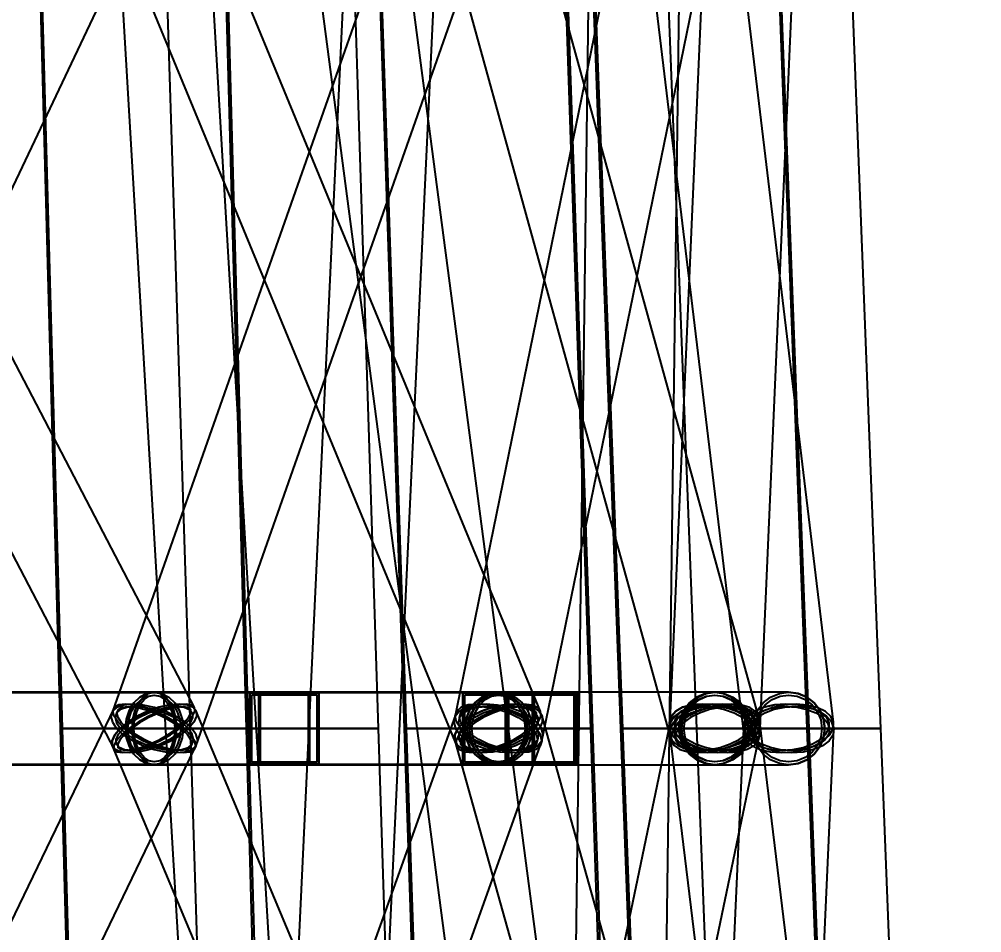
# Model space of a CAD drawing. Header units: millimetres. Extents: x -123812 to 252100, y -3000 to 639000.
# Drawn here: x 7809 to 13191, y 413857 to 418969 of the extents above; entities that cross this region are included whole.
import ezdxf

# ---------------------------------------------------------------- set-up
doc = ezdxf.new("R2010")
doc.units = ezdxf.units.MM
doc.layers.add('D-STR-DIM', color=7, linetype='Continuous', lineweight=13)
doc.layers.add('D-STR-STRC', color=7, linetype='Continuous', lineweight=25)
doc.styles.add('OpenSansCondensed-Light', font='OpenSansCondensed-Light.ttf')
doc.styles.add('TOWER_UNICODE', font='Arial Unicode.ttf')
doc.dimstyles.new('EZDXF', dxfattribs={"dimtxt": 0.25, "dimasz": 0.175, "dimexe": 0.375, "dimexo": 0.125, "dimgap": 0.1, "dimtad": 1, "dimlfac": 100, "dimzin": 12, "dimdsep": 46, "dimtxsty": 'OpenSansCondensed-Light', "dimblk": 'ARCHTICK', "dimcen": 2.5, "dimazin": 3, "dimtfac": 0.5, "dimtmove": 2, "dimatfit": 3})

# ---------------------------------------------------------------- blocks, each defined once
blk = doc.blocks.new('_ARCHTICK')
at = {"color": 0, "linetype": 'BYBLOCK', "const_width": 0.15}
blk.add_lwpolyline([(-0.5, -0.5), (0.5, 0.5)], dxfattribs=at)

msp = doc.modelspace()

# ---------------------------------------------------------------- linework, layer by layer
at = {"layer": 'D-STR-STRC'}
for points in [[(8035.3, 424985.2), (9513, 399985.2), (9521.6, 399978.8), (9547, 399973.8), (9587.3, 399970.6), (9639.8, 399969.4), (9700.9, 399970.3), (9766.6, 399973.2), (9832.2, 399978), (9893.3, 399984.2), (9945.8, 399991.5), (9986.1, 399999.4), (10011.5, 400007.4), (10020.1, 400014.8), (8542.4, 425014.8)], [(8721.2, 424967.1), (12010, 399967.1), (12018.6, 399963.2), (12043.8, 399961.9), (12083.8, 399963.1), (12136, 399966.9), (12196.7, 399972.9), (12261.9, 399980.8), (12327.1, 399990), (12387.8, 399999.8), (12440, 400009.7), (12480, 400018.9), (12505.2, 400026.9), (12513.7, 400032.9), (9224.9, 425032.9)], [(9898, 425011.7), (8722.6, 400011.7), (8731.2, 400003.2), (8756.6, 399994.5), (8796.9, 399986.1), (8849.5, 399978.7), (8910.7, 399972.7), (8976.3, 399968.6), (9042, 399966.6), (9103.2, 399966.9), (9155.7, 399969.5), (9196.1, 399974.1), (9221.4, 399980.5), (9230.1, 399988.3), (10405.5, 424988.3)], [(11068.8, 425003.3), (10739.7, 400003.3), (10748.4, 399994.5), (10773.8, 399986.2), (10814.1, 399978.7), (10866.7, 399972.7), (10928, 399968.6), (10993.7, 399966.6), (11059.4, 399966.9), (11120.7, 399969.5), (11173.3, 399974.1), (11213.7, 399980.5), (11239, 399988.2), (11247.7, 399996.7), (11576.8, 424996.7)], [(5732.9, 419883), (8338.4, 414883), (8354.9, 414869.5), (8385.5, 414864.8), (8428.3, 414869.5), (8480.4, 414883), (8538.1, 414904.4), (8597.6, 414932.4), (8654.8, 414965), (8705.8, 415000), (8747.1, 415035), (8776, 415067.6), (8790.3, 415095.6), (8789.3, 415117), (6183.8, 420117)], [(8202.5, 420117), (5831.7, 415117), (5822.9, 415095.6), (5830.1, 415067.6), (5852.5, 415035), (5888.9, 415000), (5936.5, 414965), (5992.3, 414932.4), (6052.4, 414904.4), (6112.7, 414883), (6169.1, 414869.5), (6217.8, 414864.8), (6255.4, 414869.5), (6279.4, 414883), (8650.2, 419883)], [(8191, 419904.4), (10253.2, 414904.4), (10270.5, 414883), (10302.6, 414869.5), (10347.4, 414864.8), (10401.8, 414869.5), (10462.1, 414883), (10524.2, 414904.4), (10583.9, 414932.4), (10637.1, 414965), (10680.2, 415000), (10710.2, 415035), (10725.1, 415067.6), (10723.8, 415095.6), (8661.7, 420095.6)], [(10086.2, 420095.6), (8329.9, 415095.6), (8321.3, 415067.6), (8329.3, 415035), (8353.2, 415000), (8391.5, 414965), (8441.6, 414932.4), (8499.9, 414904.4), (8562.6, 414883), (8625.4, 414869.5), (8684.1, 414864.8), (8734.5, 414869.5), (8773.3, 414883), (8797.8, 414904.4), (10554.1, 419904.4)], [(10075.3, 419932.4), (11453.6, 414932.4), (11470.3, 414904.4), (11502.6, 414883), (11548.2, 414869.5), (11604.1, 414864.8), (11666.4, 414869.5), (11730.9, 414883), (11793.1, 414904.4), (11848.9, 414932.4), (11894.5, 414965), (11926.7, 415000), (11943.3, 415035), (11943.3, 415067.6), (10565, 420067.6)], [(11260.5, 420035), (10238.4, 415035), (10248.3, 415000), (10274.6, 414965), (10315.5, 414932.4), (10368.2, 414904.4), (10429, 414883), (10493.9, 414869.5), (10558.5, 414864.8), (10618.3, 414869.5), (10669.2, 414883), (10707.8, 414904.4), (10731.5, 414932.4), (10738.6, 414965), (11760.7, 419965)], [(11259.2, 419965), (11859.7, 414965), (11874.6, 414932.4), (11905.8, 414904.4), (11950.9, 414883), (12006.9, 414869.5), (12070, 414864.8), (12135.9, 414869.5), (12200.2, 414883), (12258.3, 414904.4), (12306.5, 414932.4), (12341.3, 414965), (12360.4, 415000), (12362.6, 415035), (11762.1, 420035)], [(11663.3, 420000), (11445, 415000), (11457.5, 414965), (11486.5, 414932.4), (11529.8, 414904.4), (11584.7, 414883), (11647.3, 414869.5), (11713.4, 414864.8), (11778.4, 414869.5), (11838.1, 414883), (11888.2, 414904.4), (11925.3, 414932.4), (11947.1, 414965), (11951.8, 415000), (12170.1, 420000)], [(6055.6, 414796.8), (8563.8, 414796.8), (8595.9, 414803.7), (8625.7, 414824), (8651.3, 414856.3), (8671, 414898.4), (8683.3, 414947.4), (8687.5, 415000), (8683.3, 415052.6), (8671, 415101.6), (8651.3, 415143.7), (8625.7, 415176), (8595.9, 415196.3), (8563.8, 415203.2), (6055.6, 415203.2)], [(6055.6, 414796.8), (8563.8, 414796.8), (8595.9, 414803.7), (8625.7, 414824), (8651.3, 414856.3), (8671, 414898.4), (8683.3, 414947.4), (8687.5, 415000), (8683.3, 415052.6), (8671, 415101.6), (8651.3, 415143.7), (8625.7, 415176), (8595.9, 415196.3), (8563.8, 415203.2), (6055.6, 415203.2)], [(6376, 409881.6), (8787.1, 414881.6), (8795.9, 414903.3), (8788.9, 414931.6), (8766.5, 414964.6), (8730.4, 415000), (8682.8, 415035.4), (8627.2, 415068.4), (8567.3, 415096.7), (8507.1, 415118.4), (8450.8, 415132), (8402.2, 415136.7), (8364.6, 415132), (8340.6, 415118.4), (5929.5, 410118.4)], [(10891.8, 410096.7), (8798.7, 415096.7), (8781.3, 415118.4), (8749, 415132), (8704.2, 415136.7), (8649.8, 415132), (8589.5, 415118.4), (8527.5, 415096.7), (8467.9, 415068.4), (8414.9, 415035.4), (8372, 415000), (8342.3, 414964.6), (8327.6, 414931.6), (8329, 414903.3), (10422.1, 409903.3)], [(8934.9, 409903.3), (10722.1, 414903.3), (10730.7, 414931.6), (10722.9, 414964.6), (10699, 415000), (10660.8, 415035.4), (10610.9, 415068.4), (10552.6, 415096.7), (10490, 415118.4), (10427.3, 415132), (10368.7, 415136.7), (10318.3, 415132), (10279.5, 415118.4), (10255, 415096.7), (8467.8, 410096.7)], [(12130.9, 410068.4), (10733.2, 415068.4), (10716.3, 415096.7), (10683.9, 415118.4), (10638.2, 415132), (10582.2, 415136.7), (10519.9, 415132), (10455.5, 415118.4), (10393.3, 415096.7), (10337.6, 415068.4), (10292.2, 415035.4), (10260.2, 415000), (10243.7, 414964.6), (10243.9, 414931.6), (11641.6, 409931.6)], [(10906.9, 409964.6), (11948.4, 414964.6), (11938.5, 415000), (11912.3, 415035.4), (11871.5, 415068.4), (11818.8, 415096.7), (11758, 415118.4), (11693.1, 415132), (11628.6, 415136.7), (11568.8, 415132), (11517.9, 415118.4), (11479.3, 415096.7), (11455.6, 415068.4), (11448.4, 415035.4), (10406.9, 410035.4)], [(12557, 410035.4), (11949.8, 415035.4), (11934.7, 415068.4), (11903.5, 415096.7), (11858.4, 415118.4), (11802.3, 415132), (11739.1, 415136.7), (11673.2, 415132), (11609, 415118.4), (11550.9, 415096.7), (11502.8, 415068.4), (11468.1, 415035.4), (11449.1, 415000), (11447, 414964.6), (12054.2, 409964.6)], [(12139.6, 410000), (12364.5, 415000), (12351.9, 415035.4), (12323, 415068.4), (12279.6, 415096.7), (12224.7, 415118.4), (12162.1, 415132), (12096, 415136.7), (12031, 415132), (11971.4, 415118.4), (11921.3, 415096.7), (11884.1, 415068.4), (11862.5, 415035.4), (11857.7, 415000), (11632.9, 410000)]]:
    msp.add_lwpolyline(points, dxfattribs=at)
for points in [[(7900.6, 420000), (8036.9, 415000), (9090.8, 415000), (8952.1, 420000)], [(7911.1, 420000), (8048.1, 415000), (9079.6, 415000), (8941.6, 420000)], [(8606, 420000), (8763.5, 415000), (9817.4, 415000), (9657.5, 420000)], [(9794.4, 420000), (9961.6, 415000), (11015.5, 415000), (10845.9, 420000)], [(9804.9, 420000), (9972.8, 415000), (11004.2, 415000), (10835.4, 420000)], [(10984.8, 420000), (11171.5, 415000), (12225.4, 415000), (12036.4, 420000)], [(10995.4, 420000), (11182.7, 415000), (12214.1, 415000), (12025.9, 420000)], [(11401.4, 420000), (11595.4, 415000), (12626.8, 415000), (12431.9, 420000)], [(5222.4, 414800), (9431.9, 414800), (9431.9, 415200), (5222.4, 415200)], [(5222.4, 414800), (9431.9, 414800), (9431.9, 415200), (5222.4, 415200)], [(8402.6, 415000), (8408.1, 414947.4), (8424.2, 414898.4), (8449.9, 414856.3), (8483.2, 414824), (8522.1, 414803.7), (8563.8, 414796.8), (10488.5, 414796.8), (10530.3, 414803.7), (10569.1, 414824), (10602.5, 414856.3), (10628.1, 414898.4), (10644.2, 414947.4), (10649.7, 415000), (10644.2, 415052.6), (10628.1, 415101.6), (10602.5, 415143.7), (10569.1, 415176), (10530.3, 415196.3), (10488.5, 415203.2), (8563.8, 415203.2), (8522.1, 415196.3), (8483.2, 415176), (8449.9, 415143.7), (8424.2, 415101.6), (8408.1, 415052.6)], [(8725.1, 415000), (8719.6, 414947.4), (8703.5, 414898.4), (8677.8, 414856.3), (8644.5, 414824), (8605.6, 414803.7), (8563.8, 414796.8), (8522.1, 414803.7), (8483.2, 414824), (8449.9, 414856.3), (8424.2, 414898.4), (8408.1, 414947.4), (8402.6, 415000), (8408.1, 415052.6), (8424.2, 415101.6), (8449.9, 415143.7), (8483.2, 415176), (8522.1, 415196.3), (8563.8, 415203.2), (8605.6, 415196.3), (8644.5, 415176), (8677.8, 415143.7), (8703.5, 415101.6), (8719.6, 415052.6)], [(8402.6, 415000), (8408.1, 414947.4), (8424.2, 414898.4), (8449.9, 414856.3), (8483.2, 414824), (8522.1, 414803.7), (8563.8, 414796.8), (10488.5, 414796.8), (10530.3, 414803.7), (10569.1, 414824), (10602.5, 414856.3), (10628.1, 414898.4), (10644.2, 414947.4), (10649.7, 415000), (10644.2, 415052.6), (10628.1, 415101.6), (10602.5, 415143.7), (10569.1, 415176), (10530.3, 415196.3), (10488.5, 415203.2), (8563.8, 415203.2), (8522.1, 415196.3), (8483.2, 415176), (8449.9, 415143.7), (8424.2, 415101.6), (8408.1, 415052.6)], [(8725.1, 415000), (8719.6, 414947.4), (8703.5, 414898.4), (8677.8, 414856.3), (8644.5, 414824), (8605.6, 414803.7), (8563.8, 414796.8), (8522.1, 414803.7), (8483.2, 414824), (8449.9, 414856.3), (8424.2, 414898.4), (8408.1, 414947.4), (8402.6, 415000), (8408.1, 415052.6), (8424.2, 415101.6), (8449.9, 415143.7), (8483.2, 415176), (8522.1, 415196.3), (8563.8, 415203.2), (8605.6, 415196.3), (8644.5, 415176), (8677.8, 415143.7), (8703.5, 415101.6), (8719.6, 415052.6)], [(8687.5, 415000), (8683.3, 414947.4), (8671, 414898.4), (8651.3, 414856.3), (8625.7, 414824), (8595.9, 414803.7), (8563.8, 414796.8), (8531.8, 414803.7), (8502, 414824), (8476.4, 414856.3), (8456.7, 414898.4), (8444.4, 414947.4), (8440.1, 415000), (8444.4, 415052.6), (8456.7, 415101.6), (8476.4, 415143.7), (8502, 415176), (8531.8, 415196.3), (8563.8, 415203.2), (8595.9, 415196.3), (8625.7, 415176), (8651.3, 415143.7), (8671, 415101.6), (8683.3, 415052.6)], [(8687.5, 415000), (8683.3, 414947.4), (8671, 414898.4), (8651.3, 414856.3), (8625.7, 414824), (8595.9, 414803.7), (8563.8, 414796.8), (8531.8, 414803.7), (8502, 414824), (8476.4, 414856.3), (8456.7, 414898.4), (8444.4, 414947.4), (8440.1, 415000), (8444.4, 415052.6), (8456.7, 415101.6), (8476.4, 415143.7), (8502, 415176), (8531.8, 415196.3), (8563.8, 415203.2), (8595.9, 415196.3), (8625.7, 415176), (8651.3, 415143.7), (8671, 415101.6), (8683.3, 415052.6)], [(9097.2, 414800), (10920.9, 414800), (10920.9, 415200), (9097.2, 415200)], [(9097.2, 415200), (9483.6, 415200), (9483.6, 414800), (9097.2, 414800)], [(9097.2, 414800), (10920.9, 414800), (10920.9, 415200), (9097.2, 415200)], [(9097.2, 415200), (9483.6, 415200), (9483.6, 414800), (9097.2, 414800)], [(9149, 415200), (9431.9, 415200), (9431.9, 414800), (9149, 414800)], [(9149, 415200), (9431.9, 415200), (9431.9, 414800), (9149, 414800)], [(10288.7, 414800), (10927.5, 414800), (10927.5, 415200), (10288.7, 415200)], [(10288.7, 415200), (10688.4, 415200), (10688.4, 414800), (10288.7, 414800)], [(10300.8, 415000), (10307.2, 414947.4), (10325.9, 414898.4), (10355.8, 414856.3), (10394.7, 414824), (10439.9, 414803.7), (10488.5, 414796.8), (11698.4, 414796.8), (11747, 414803.7), (11792.3, 414824), (11831.2, 414856.3), (11861, 414898.4), (11879.8, 414947.4), (11886.2, 415000), (11879.8, 415052.6), (11861, 415101.6), (11831.2, 415143.7), (11792.3, 415176), (11747, 415196.3), (11698.4, 415203.2), (10488.5, 415203.2), (10439.9, 415196.3), (10394.7, 415176), (10355.8, 415143.7), (10325.9, 415101.6), (10307.2, 415052.6)], [(10676.3, 415000), (10669.9, 414947.4), (10651.1, 414898.4), (10621.3, 414856.3), (10582.4, 414824), (10537.1, 414803.7), (10488.5, 414796.8), (10439.9, 414803.7), (10394.7, 414824), (10355.8, 414856.3), (10325.9, 414898.4), (10307.2, 414947.4), (10300.8, 415000), (10307.2, 415052.6), (10325.9, 415101.6), (10355.8, 415143.7), (10394.7, 415176), (10439.9, 415196.3), (10488.5, 415203.2), (10537.1, 415196.3), (10582.4, 415176), (10621.3, 415143.7), (10651.1, 415101.6), (10669.9, 415052.6)], [(10300.8, 415000), (10307.2, 414947.4), (10325.9, 414898.4), (10355.8, 414856.3), (10394.7, 414824), (10439.9, 414803.7), (10488.5, 414796.8), (11698.4, 414796.8), (11747, 414803.7), (11792.3, 414824), (11831.2, 414856.3), (11861, 414898.4), (11879.8, 414947.4), (11886.2, 415000), (11879.8, 415052.6), (11861, 415101.6), (11831.2, 415143.7), (11792.3, 415176), (11747, 415196.3), (11698.4, 415203.2), (10488.5, 415203.2), (10439.9, 415196.3), (10394.7, 415176), (10355.8, 415143.7), (10325.9, 415101.6), (10307.2, 415052.6)], [(10676.3, 415000), (10669.9, 414947.4), (10651.1, 414898.4), (10621.3, 414856.3), (10582.4, 414824), (10537.1, 414803.7), (10488.5, 414796.8), (10439.9, 414803.7), (10394.7, 414824), (10355.8, 414856.3), (10325.9, 414898.4), (10307.2, 414947.4), (10300.8, 415000), (10307.2, 415052.6), (10325.9, 415101.6), (10355.8, 415143.7), (10394.7, 415176), (10439.9, 415196.3), (10488.5, 415203.2), (10537.1, 415196.3), (10582.4, 415176), (10621.3, 415143.7), (10651.1, 415101.6), (10669.9, 415052.6)], [(10649.7, 415000), (10644.2, 414947.4), (10628.1, 414898.4), (10602.5, 414856.3), (10569.1, 414824), (10530.3, 414803.7), (10488.5, 414796.8), (10446.8, 414803.7), (10407.9, 414824), (10374.5, 414856.3), (10348.9, 414898.4), (10332.8, 414947.4), (10327.3, 415000), (10332.8, 415052.6), (10348.9, 415101.6), (10374.5, 415143.7), (10407.9, 415176), (10446.8, 415196.3), (10488.5, 415203.2), (10530.3, 415196.3), (10569.1, 415176), (10602.5, 415143.7), (10628.1, 415101.6), (10644.2, 415052.6)], [(10649.7, 415000), (10644.2, 414947.4), (10628.1, 414898.4), (10602.5, 414856.3), (10569.1, 414824), (10530.3, 414803.7), (10488.5, 414796.8), (10446.8, 414803.7), (10407.9, 414824), (10374.5, 414856.3), (10348.9, 414898.4), (10332.8, 414947.4), (10327.3, 415000), (10332.8, 415052.6), (10348.9, 415101.6), (10374.5, 415143.7), (10407.9, 415176), (10446.8, 415196.3), (10488.5, 415203.2), (10530.3, 415196.3), (10569.1, 415176), (10602.5, 415143.7), (10628.1, 415101.6), (10644.2, 415052.6)], [(10527.8, 415200), (10927.5, 415200), (10927.5, 414800), (10527.8, 414800)], [(10534.5, 415200), (10920.9, 415200), (10920.9, 414800), (10534.5, 414800)], [(10534.5, 415200), (10920.9, 415200), (10920.9, 414800), (10534.5, 414800)], [(11497, 415000), (11503.8, 414947.4), (11524, 414898.4), (11556, 414856.3), (11597.7, 414824), (11646.3, 414803.7), (11698.4, 414796.8), (12111.1, 414796.8), (12163.3, 414803.7), (12211.8, 414824), (12253.6, 414856.3), (12285.6, 414898.4), (12305.7, 414947.4), (12312.6, 415000), (12305.7, 415052.6), (12285.6, 415101.6), (12253.6, 415143.7), (12211.8, 415176), (12163.3, 415196.3), (12111.1, 415203.2), (11698.4, 415203.2), (11646.3, 415196.3), (11597.7, 415176), (11556, 415143.7), (11524, 415101.6), (11503.8, 415052.6)], [(11899.9, 415000), (11893, 414947.4), (11872.9, 414898.4), (11840.9, 414856.3), (11799.2, 414824), (11750.6, 414803.7), (11698.4, 414796.8), (11646.3, 414803.7), (11597.7, 414824), (11556, 414856.3), (11524, 414898.4), (11503.8, 414947.4), (11497, 415000), (11503.8, 415052.6), (11524, 415101.6), (11556, 415143.7), (11597.7, 415176), (11646.3, 415196.3), (11698.4, 415203.2), (11750.6, 415196.3), (11799.2, 415176), (11840.9, 415143.7), (11872.9, 415101.6), (11893, 415052.6)], [(11497, 415000), (11503.8, 414947.4), (11524, 414898.4), (11556, 414856.3), (11597.7, 414824), (11646.3, 414803.7), (11698.4, 414796.8), (12111.1, 414796.8), (12163.3, 414803.7), (12211.8, 414824), (12253.6, 414856.3), (12285.6, 414898.4), (12305.7, 414947.4), (12312.6, 415000), (12305.7, 415052.6), (12285.6, 415101.6), (12253.6, 415143.7), (12211.8, 415176), (12163.3, 415196.3), (12111.1, 415203.2), (11698.4, 415203.2), (11646.3, 415196.3), (11597.7, 415176), (11556, 415143.7), (11524, 415101.6), (11503.8, 415052.6)], [(11899.9, 415000), (11893, 414947.4), (11872.9, 414898.4), (11840.9, 414856.3), (11799.2, 414824), (11750.6, 414803.7), (11698.4, 414796.8), (11646.3, 414803.7), (11597.7, 414824), (11556, 414856.3), (11524, 414898.4), (11503.8, 414947.4), (11497, 415000), (11503.8, 415052.6), (11524, 415101.6), (11556, 415143.7), (11597.7, 415176), (11646.3, 415196.3), (11698.4, 415203.2), (11750.6, 415196.3), (11799.2, 415176), (11840.9, 415143.7), (11872.9, 415101.6), (11893, 415052.6)], [(11886.2, 415000), (11879.8, 414947.4), (11861, 414898.4), (11831.2, 414856.3), (11792.3, 414824), (11747, 414803.7), (11698.4, 414796.8), (11649.8, 414803.7), (11604.6, 414824), (11565.7, 414856.3), (11535.9, 414898.4), (11517.1, 414947.4), (11510.7, 415000), (11517.1, 415052.6), (11535.9, 415101.6), (11565.7, 415143.7), (11604.6, 415176), (11649.8, 415196.3), (11698.4, 415203.2), (11747, 415196.3), (11792.3, 415176), (11831.2, 415143.7), (11861, 415101.6), (11879.8, 415052.6)], [(11886.2, 415000), (11879.8, 414947.4), (11861, 414898.4), (11831.2, 414856.3), (11792.3, 414824), (11747, 414803.7), (11698.4, 414796.8), (11649.8, 414803.7), (11604.6, 414824), (11565.7, 414856.3), (11535.9, 414898.4), (11517.1, 414947.4), (11510.7, 415000), (11517.1, 415052.6), (11535.9, 415101.6), (11565.7, 415143.7), (11604.6, 415176), (11649.8, 415196.3), (11698.4, 415203.2), (11747, 415196.3), (11792.3, 415176), (11831.2, 415143.7), (11861, 415101.6), (11879.8, 415052.6)], [(12312.6, 415000), (12305.7, 414947.4), (12285.6, 414898.4), (12253.6, 414856.3), (12211.8, 414824), (12163.3, 414803.7), (12111.1, 414796.8), (12059, 414803.7), (12010.4, 414824), (11968.7, 414856.3), (11936.6, 414898.4), (11916.5, 414947.4), (11909.6, 415000), (11916.5, 415052.6), (11936.6, 415101.6), (11968.7, 415143.7), (12010.4, 415176), (12059, 415196.3), (12111.1, 415203.2), (12163.3, 415196.3), (12211.8, 415176), (12253.6, 415143.7), (12285.6, 415101.6), (12305.7, 415052.6)], [(12312.6, 415000), (12305.7, 414947.4), (12285.6, 414898.4), (12253.6, 414856.3), (12211.8, 414824), (12163.3, 414803.7), (12111.1, 414796.8), (12059, 414803.7), (12010.4, 414824), (11968.7, 414856.3), (11936.6, 414898.4), (11916.5, 414947.4), (11909.6, 415000), (11916.5, 415052.6), (11936.6, 415101.6), (11968.7, 415143.7), (12010.4, 415176), (12059, 415196.3), (12111.1, 415203.2), (12163.3, 415196.3), (12211.8, 415176), (12253.6, 415143.7), (12285.6, 415101.6), (12305.7, 415052.6)], [(8712.4, 415000), (8707.3, 414951.5), (8692.5, 414906.4), (8668.9, 414867.6), (8638.1, 414837.9), (8602.3, 414819.2), (8563.8, 414812.8), (8525.4, 414819.2), (8489.6, 414837.9), (8458.8, 414867.6), (8435.2, 414906.4), (8420.4, 414951.5), (8415.3, 415000), (8420.4, 415048.5), (8435.2, 415093.6), (8458.8, 415132.4), (8489.6, 415162.1), (8525.4, 415180.8), (8563.8, 415187.2), (8602.3, 415180.8), (8638.1, 415162.1), (8668.9, 415132.4), (8692.5, 415093.6), (8707.3, 415048.5)], [(8712.4, 415000), (8707.3, 414951.5), (8692.5, 414906.4), (8668.9, 414867.6), (8638.1, 414837.9), (8602.3, 414819.2), (8563.8, 414812.8), (8525.4, 414819.2), (8489.6, 414837.9), (8458.8, 414867.6), (8435.2, 414906.4), (8420.4, 414951.5), (8415.3, 415000), (8420.4, 415048.5), (8435.2, 415093.6), (8458.8, 415132.4), (8489.6, 415162.1), (8525.4, 415180.8), (8563.8, 415187.2), (8602.3, 415180.8), (8638.1, 415162.1), (8668.9, 415132.4), (8692.5, 415093.6), (8707.3, 415048.5)], [(8677.8, 415000), (8673.9, 414951.5), (8662.5, 414906.4), (8644.4, 414867.6), (8620.8, 414837.9), (8593.3, 414819.2), (8563.8, 414812.8), (8534.4, 414819.2), (8506.9, 414837.9), (8483.3, 414867.6), (8465.2, 414906.4), (8453.8, 414951.5), (8449.9, 415000), (8453.8, 415048.5), (8465.2, 415093.6), (8483.3, 415132.4), (8506.9, 415162.1), (8534.4, 415180.8), (8563.8, 415187.2), (8593.3, 415180.8), (8620.8, 415162.1), (8644.4, 415132.4), (8662.5, 415093.6), (8673.9, 415048.5)], [(8677.8, 415000), (8673.9, 414951.5), (8662.5, 414906.4), (8644.4, 414867.6), (8620.8, 414837.9), (8593.3, 414819.2), (8563.8, 414812.8), (8534.4, 414819.2), (8506.9, 414837.9), (8483.3, 414867.6), (8465.2, 414906.4), (8453.8, 414951.5), (8449.9, 415000), (8453.8, 415048.5), (8465.2, 415093.6), (8483.3, 415132.4), (8506.9, 415162.1), (8534.4, 415180.8), (8563.8, 415187.2), (8593.3, 415180.8), (8620.8, 415162.1), (8644.4, 415132.4), (8662.5, 415093.6), (8673.9, 415048.5)], [(9108.8, 415188), (9472, 415188), (9472, 414812), (9108.8, 414812)], [(9108.8, 415188), (9472, 415188), (9472, 414812), (9108.8, 414812)], [(9157.5, 415188), (9423.4, 415188), (9423.4, 414812), (9157.5, 414812)], [(9157.5, 415188), (9423.4, 415188), (9423.4, 414812), (9157.5, 414812)], [(10300.7, 415188), (10676.4, 415188), (10676.4, 414812), (10300.7, 414812)], [(10661.5, 415000), (10655.6, 414951.5), (10638.3, 414906.4), (10610.8, 414867.6), (10575, 414837.9), (10533.3, 414819.2), (10488.5, 414812.8), (10443.8, 414819.2), (10402.1, 414837.9), (10366.2, 414867.6), (10338.8, 414906.4), (10321.5, 414951.5), (10315.6, 415000), (10321.5, 415048.5), (10338.8, 415093.6), (10366.2, 415132.4), (10402.1, 415162.1), (10443.8, 415180.8), (10488.5, 415187.2), (10533.3, 415180.8), (10575, 415162.1), (10610.8, 415132.4), (10638.3, 415093.6), (10655.6, 415048.5)], [(10661.5, 415000), (10655.6, 414951.5), (10638.3, 414906.4), (10610.8, 414867.6), (10575, 414837.9), (10533.3, 414819.2), (10488.5, 414812.8), (10443.8, 414819.2), (10402.1, 414837.9), (10366.2, 414867.6), (10338.8, 414906.4), (10321.5, 414951.5), (10315.6, 415000), (10321.5, 415048.5), (10338.8, 415093.6), (10366.2, 415132.4), (10402.1, 415162.1), (10443.8, 415180.8), (10488.5, 415187.2), (10533.3, 415180.8), (10575, 415162.1), (10610.8, 415132.4), (10638.3, 415093.6), (10655.6, 415048.5)], [(10637, 415000), (10632, 414951.5), (10617.1, 414906.4), (10593.5, 414867.6), (10562.8, 414837.9), (10527, 414819.2), (10488.5, 414812.8), (10450.1, 414819.2), (10414.3, 414837.9), (10383.5, 414867.6), (10359.9, 414906.4), (10345.1, 414951.5), (10340, 415000), (10345.1, 415048.5), (10359.9, 415093.6), (10383.5, 415132.4), (10414.3, 415162.1), (10450.1, 415180.8), (10488.5, 415187.2), (10527, 415180.8), (10562.8, 415162.1), (10593.5, 415132.4), (10617.1, 415093.6), (10632, 415048.5)], [(10637, 415000), (10632, 414951.5), (10617.1, 414906.4), (10593.5, 414867.6), (10562.8, 414837.9), (10527, 414819.2), (10488.5, 414812.8), (10450.1, 414819.2), (10414.3, 414837.9), (10383.5, 414867.6), (10359.9, 414906.4), (10345.1, 414951.5), (10340, 415000), (10345.1, 415048.5), (10359.9, 415093.6), (10383.5, 415132.4), (10414.3, 415162.1), (10450.1, 415180.8), (10488.5, 415187.2), (10527, 415180.8), (10562.8, 415162.1), (10593.5, 415132.4), (10617.1, 415093.6), (10632, 415048.5)], [(10539.8, 415188), (10915.5, 415188), (10915.5, 414812), (10539.8, 414812)], [(10546.1, 415188), (10909.3, 415188), (10909.3, 414812), (10546.1, 414812)], [(10546.1, 415188), (10909.3, 415188), (10909.3, 414812), (10546.1, 414812)], [(11884, 415000), (11877.7, 414951.5), (11859.2, 414906.4), (11829.7, 414867.6), (11791.2, 414837.9), (11746.5, 414819.2), (11698.4, 414812.8), (11650.4, 414819.2), (11605.6, 414837.9), (11567.2, 414867.6), (11537.7, 414906.4), (11519.2, 414951.5), (11512.8, 415000), (11519.2, 415048.5), (11537.7, 415093.6), (11567.2, 415132.4), (11605.6, 415162.1), (11650.4, 415180.8), (11698.4, 415187.2), (11746.5, 415180.8), (11791.2, 415162.1), (11829.7, 415132.4), (11859.2, 415093.6), (11877.7, 415048.5)], [(11884, 415000), (11877.7, 414951.5), (11859.2, 414906.4), (11829.7, 414867.6), (11791.2, 414837.9), (11746.5, 414819.2), (11698.4, 414812.8), (11650.4, 414819.2), (11605.6, 414837.9), (11567.2, 414867.6), (11537.7, 414906.4), (11519.2, 414951.5), (11512.8, 415000), (11519.2, 415048.5), (11537.7, 415093.6), (11567.2, 415132.4), (11605.6, 415162.1), (11650.4, 415180.8), (11698.4, 415187.2), (11746.5, 415180.8), (11791.2, 415162.1), (11829.7, 415132.4), (11859.2, 415093.6), (11877.7, 415048.5)], [(11871.4, 415000), (11865.5, 414951.5), (11848.2, 414906.4), (11820.7, 414867.6), (11784.9, 414837.9), (11743.2, 414819.2), (11698.4, 414812.8), (11653.7, 414819.2), (11612, 414837.9), (11576.1, 414867.6), (11548.7, 414906.4), (11531.4, 414951.5), (11525.5, 415000), (11531.4, 415048.5), (11548.7, 415093.6), (11576.1, 415132.4), (11612, 415162.1), (11653.7, 415180.8), (11698.4, 415187.2), (11743.2, 415180.8), (11784.9, 415162.1), (11820.7, 415132.4), (11848.2, 415093.6), (11865.5, 415048.5)], [(11871.4, 415000), (11865.5, 414951.5), (11848.2, 414906.4), (11820.7, 414867.6), (11784.9, 414837.9), (11743.2, 414819.2), (11698.4, 414812.8), (11653.7, 414819.2), (11612, 414837.9), (11576.1, 414867.6), (11548.7, 414906.4), (11531.4, 414951.5), (11525.5, 415000), (11531.4, 415048.5), (11548.7, 415093.6), (11576.1, 415132.4), (11612, 415162.1), (11653.7, 415180.8), (11698.4, 415187.2), (11743.2, 415180.8), (11784.9, 415162.1), (11820.7, 415132.4), (11848.2, 415093.6), (11865.5, 415048.5)], [(12296.7, 415000), (12290.4, 414951.5), (12271.8, 414906.4), (12242.3, 414867.6), (12203.9, 414837.9), (12159.1, 414819.2), (12111.1, 414812.8), (12063.1, 414819.2), (12018.3, 414837.9), (11979.9, 414867.6), (11950.4, 414906.4), (11931.8, 414951.5), (11925.5, 415000), (11931.8, 415048.5), (11950.4, 415093.6), (11979.9, 415132.4), (12018.3, 415162.1), (12063.1, 415180.8), (12111.1, 415187.2), (12159.1, 415180.8), (12203.9, 415162.1), (12242.3, 415132.4), (12271.8, 415093.6), (12290.4, 415048.5)], [(12296.7, 415000), (12290.4, 414951.5), (12271.8, 414906.4), (12242.3, 414867.6), (12203.9, 414837.9), (12159.1, 414819.2), (12111.1, 414812.8), (12063.1, 414819.2), (12018.3, 414837.9), (11979.9, 414867.6), (11950.4, 414906.4), (11931.8, 414951.5), (11925.5, 415000), (11931.8, 415048.5), (11950.4, 415093.6), (11979.9, 415132.4), (12018.3, 415162.1), (12063.1, 415180.8), (12111.1, 415187.2), (12159.1, 415180.8), (12203.9, 415162.1), (12242.3, 415132.4), (12271.8, 415093.6), (12290.4, 415048.5)], [(8353.2, 415000), (8391.5, 414965), (8441.6, 414932.4), (8499.9, 414904.4), (8562.6, 414883), (8625.4, 414869.5), (8684.1, 414864.8), (8734.5, 414869.5), (8773.3, 414883), (8797.8, 414904.4), (8806.4, 414932.4), (8798.4, 414965), (8774.5, 415000), (8736.2, 415035), (8686.1, 415067.6), (8627.8, 415095.6), (8565.1, 415117), (8502.3, 415130.5), (8443.6, 415135.2), (8393.2, 415130.5), (8354.4, 415117), (8329.9, 415095.6), (8321.3, 415067.6), (8329.3, 415035)], [(8755.7, 415000), (8712.8, 414964.6), (8659.8, 414931.6), (8600.2, 414903.3), (8538.2, 414881.6), (8477.9, 414868), (8423.5, 414863.3), (8378.6, 414868), (8346.4, 414881.6), (8329, 414903.3), (8327.6, 414931.6), (8342.3, 414964.6), (8372, 415000), (8414.9, 415035.4), (8467.9, 415068.4), (8527.5, 415096.7), (8589.5, 415118.4), (8649.8, 415132), (8704.2, 415136.7), (8749, 415132), (8781.3, 415118.4), (8798.7, 415096.7), (8800.1, 415068.4), (8785.4, 415035.4)], [(8730.4, 415000), (8766.5, 414964.6), (8788.9, 414931.6), (8795.9, 414903.3), (8787.1, 414881.6), (8763.1, 414868), (8725.5, 414863.3), (8676.9, 414868), (8620.6, 414881.6), (8560.4, 414903.3), (8500.5, 414931.6), (8444.9, 414964.6), (8397.3, 415000), (8361.2, 415035.4), (8338.8, 415068.4), (8331.8, 415096.7), (8340.6, 415118.4), (8364.6, 415132), (8402.2, 415136.7), (8450.8, 415132), (8507.1, 415118.4), (8567.3, 415096.7), (8627.2, 415068.4), (8682.8, 415035.4)], [(8421.9, 415000), (8380.6, 414965), (8351.7, 414932.4), (8337.4, 414904.4), (8338.4, 414883), (8354.9, 414869.5), (8385.5, 414864.8), (8428.3, 414869.5), (8480.4, 414883), (8538.1, 414904.4), (8597.6, 414932.4), (8654.8, 414965), (8705.8, 415000), (8747.1, 415035), (8776, 415067.6), (8790.3, 415095.6), (8789.3, 415117), (8772.8, 415130.5), (8742.2, 415135.2), (8699.4, 415130.5), (8647.3, 415117), (8589.6, 415095.6), (8530.1, 415067.6), (8472.9, 415035)], [(8374, 415000), (8408.5, 414968.5), (8453.6, 414939.1), (8506.2, 414913.8), (8562.8, 414894.5), (8619.4, 414882.3), (8672.2, 414878.2), (8717.7, 414882.3), (8752.6, 414894.5), (8774.8, 414913.8), (8782.5, 414939.1), (8775.3, 414968.5), (8753.7, 415000), (8719.2, 415031.5), (8674.1, 415060.9), (8621.5, 415086.2), (8564.9, 415105.5), (8508.3, 415117.7), (8455.5, 415121.8), (8410, 415117.7), (8375, 415105.5), (8352.9, 415086.2), (8345.2, 415060.9), (8352.4, 415031.5)], [(8736.8, 415000), (8698.1, 414968.1), (8650.3, 414938.4), (8596.7, 414912.9), (8540.7, 414893.3), (8486.4, 414881), (8437.3, 414876.8), (8396.9, 414881), (8367.8, 414893.3), (8352.1, 414912.9), (8350.8, 414938.4), (8364.1, 414968.1), (8390.9, 415000), (8429.6, 415031.9), (8477.4, 415061.6), (8531, 415087.1), (8587, 415106.7), (8641.3, 415119), (8690.4, 415123.2), (8730.8, 415119), (8759.9, 415106.7), (8775.6, 415087.1), (8776.9, 415061.6), (8763.6, 415031.9)], [(8714, 415000), (8746.6, 414968.1), (8766.7, 414938.4), (8773.1, 414912.9), (8765.1, 414893.3), (8743.5, 414881), (8709.6, 414876.8), (8665.8, 414881), (8615, 414893.3), (8560.8, 414912.9), (8506.7, 414938.4), (8456.6, 414968.1), (8413.7, 415000), (8381.1, 415031.9), (8361, 415061.6), (8354.6, 415087.1), (8362.6, 415106.7), (8384.2, 415119), (8418.1, 415123.2), (8461.9, 415119), (8512.7, 415106.7), (8566.9, 415087.1), (8621, 415061.6), (8671.1, 415031.9)], [(8435.9, 415000), (8398.6, 414968.5), (8372.6, 414939.1), (8359.7, 414913.8), (8360.6, 414894.5), (8375.4, 414882.3), (8403.1, 414878.2), (8441.7, 414882.3), (8488.6, 414894.5), (8540.7, 414913.8), (8594.3, 414939.1), (8645.9, 414968.5), (8691.8, 415000), (8729.1, 415031.5), (8755.1, 415060.9), (8768, 415086.2), (8767.1, 415105.5), (8752.3, 415117.7), (8724.6, 415121.8), (8686, 415117.7), (8639.1, 415105.5), (8587, 415086.2), (8533.4, 415060.9), (8481.8, 415031.5)], [(10248.3, 415000), (10274.6, 414965), (10315.5, 414932.4), (10368.2, 414904.4), (10429, 414883), (10493.9, 414869.5), (10558.5, 414864.8), (10618.3, 414869.5), (10669.2, 414883), (10707.8, 414904.4), (10731.5, 414932.4), (10738.6, 414965), (10728.7, 415000), (10702.4, 415035), (10661.6, 415067.6), (10608.9, 415095.6), (10548, 415117), (10483.1, 415130.5), (10418.6, 415135.2), (10358.8, 415130.5), (10307.9, 415117), (10269.2, 415095.6), (10245.5, 415067.6), (10238.4, 415035)], [(10716.9, 415000), (10684.9, 414964.6), (10639.4, 414931.6), (10583.7, 414903.3), (10521.6, 414881.6), (10457.1, 414868), (10394.8, 414863.3), (10338.9, 414868), (10293.2, 414881.6), (10260.8, 414903.3), (10243.9, 414931.6), (10243.7, 414964.6), (10260.2, 415000), (10292.2, 415035.4), (10337.6, 415068.4), (10393.3, 415096.7), (10455.5, 415118.4), (10519.9, 415132), (10582.2, 415136.7), (10638.2, 415132), (10683.9, 415118.4), (10716.3, 415096.7), (10733.2, 415068.4), (10733.4, 415035.4)], [(10699, 415000), (10722.9, 414964.6), (10730.7, 414931.6), (10722.1, 414903.3), (10697.5, 414881.6), (10658.8, 414868), (10608.4, 414863.3), (10549.8, 414868), (10487.1, 414881.6), (10424.4, 414903.3), (10366.2, 414931.6), (10316.2, 414964.6), (10278, 415000), (10254.2, 415035.4), (10246.3, 415068.4), (10255, 415096.7), (10279.5, 415118.4), (10318.3, 415132), (10368.7, 415136.7), (10427.3, 415132), (10490, 415118.4), (10552.6, 415096.7), (10610.9, 415068.4), (10660.8, 415035.4)], [(10296.9, 415000), (10266.9, 414965), (10252, 414932.4), (10253.2, 414904.4), (10270.5, 414883), (10302.6, 414869.5), (10347.4, 414864.8), (10401.8, 414869.5), (10462.1, 414883), (10524.2, 414904.4), (10583.9, 414932.4), (10637.1, 414965), (10680.2, 415000), (10710.2, 415035), (10725.1, 415067.6), (10723.8, 415095.6), (10706.6, 415117), (10674.5, 415130.5), (10629.7, 415135.2), (10575.3, 415130.5), (10514.9, 415117), (10452.8, 415095.6), (10393.1, 415067.6), (10339.9, 415035)], [(10272, 415000), (10295.7, 414968.5), (10332.5, 414939.1), (10380, 414913.8), (10434.9, 414894.5), (10493.4, 414882.3), (10551.6, 414878.2), (10605.5, 414882.3), (10651.4, 414894.5), (10686.2, 414913.8), (10707.6, 414939.1), (10714, 414968.5), (10705.1, 415000), (10681.4, 415031.5), (10644.5, 415060.9), (10597.1, 415086.2), (10542.2, 415105.5), (10483.7, 415117.7), (10425.5, 415121.8), (10371.6, 415117.7), (10325.6, 415105.5), (10290.8, 415086.2), (10269.5, 415060.9), (10263, 415031.5)], [(10694.4, 415000), (10665.5, 414968.1), (10624.6, 414938.4), (10574.4, 414912.9), (10518.3, 414893.3), (10460.2, 414881), (10404, 414876.8), (10353.6, 414881), (10312.4, 414893.3), (10283.2, 414912.9), (10268, 414938.4), (10267.8, 414968.1), (10282.6, 415000), (10311.5, 415031.9), (10352.5, 415061.6), (10402.7, 415087.1), (10458.8, 415106.7), (10516.9, 415119), (10573, 415123.2), (10623.4, 415119), (10664.6, 415106.7), (10693.9, 415087.1), (10709.1, 415061.6), (10709.3, 415031.9)], [(10678.3, 415000), (10699.8, 414968.1), (10706.9, 414938.4), (10699.1, 414912.9), (10677, 414893.3), (10642, 414881), (10596.6, 414876.8), (10543.8, 414881), (10487.2, 414893.3), (10430.7, 414912.9), (10378.2, 414938.4), (10333.2, 414968.1), (10298.8, 415000), (10277.3, 415031.9), (10270.2, 415061.6), (10278, 415087.1), (10300.1, 415106.7), (10335.1, 415119), (10380.5, 415123.2), (10433.3, 415119), (10489.9, 415106.7), (10546.3, 415087.1), (10598.9, 415061.6), (10643.9, 415031.9)], [(10315.7, 415000), (10288.7, 414968.5), (10275.3, 414939.1), (10276.4, 414913.8), (10291.9, 414894.5), (10320.9, 414882.3), (10361.3, 414878.2), (10410.3, 414882.3), (10464.7, 414894.5), (10520.7, 414913.8), (10574.5, 414939.1), (10622.5, 414968.5), (10661.3, 415000), (10688.4, 415031.5), (10701.8, 415060.9), (10700.7, 415086.2), (10685.1, 415105.5), (10656.2, 415117.7), (10615.8, 415121.8), (10566.7, 415117.7), (10512.3, 415105.5), (10456.3, 415086.2), (10402.5, 415060.9), (10354.6, 415031.5)], [(11445, 415000), (11457.5, 414965), (11486.5, 414932.4), (11529.8, 414904.4), (11584.7, 414883), (11647.3, 414869.5), (11713.4, 414864.8), (11778.4, 414869.5), (11838.1, 414883), (11888.2, 414904.4), (11925.3, 414932.4), (11947.1, 414965), (11951.8, 415000), (11939.3, 415035), (11910.4, 415067.6), (11867, 415095.6), (11812.2, 415117), (11749.6, 415130.5), (11683.5, 415135.2), (11618.4, 415130.5), (11558.8, 415117), (11508.7, 415095.6), (11471.5, 415067.6), (11449.8, 415035)], [(11947.8, 415000), (11928.8, 414964.6), (11894, 414931.6), (11846, 414903.3), (11787.9, 414881.6), (11723.7, 414868), (11657.7, 414863.3), (11594.6, 414868), (11538.5, 414881.6), (11493.3, 414903.3), (11462.1, 414931.6), (11447, 414964.6), (11449.1, 415000), (11468.1, 415035.4), (11502.8, 415068.4), (11550.9, 415096.7), (11609, 415118.4), (11673.2, 415132), (11739.1, 415136.7), (11802.3, 415132), (11858.4, 415118.4), (11903.5, 415096.7), (11934.7, 415068.4), (11949.8, 415035.4)], [(11938.5, 415000), (11948.4, 414964.6), (11941.3, 414931.6), (11917.6, 414903.3), (11879, 414881.6), (11828, 414868), (11768.3, 414863.3), (11703.7, 414868), (11638.9, 414881.6), (11578, 414903.3), (11525.4, 414931.6), (11484.6, 414964.6), (11458.3, 415000), (11448.4, 415035.4), (11455.6, 415068.4), (11479.3, 415096.7), (11517.9, 415118.4), (11568.8, 415132), (11628.6, 415136.7), (11693.1, 415132), (11758, 415118.4), (11818.8, 415096.7), (11871.5, 415068.4), (11912.3, 415035.4)], [(11470.2, 415000), (11453.5, 414965), (11453.6, 414932.4), (11470.3, 414904.4), (11502.6, 414883), (11548.2, 414869.5), (11604.1, 414864.8), (11666.4, 414869.5), (11730.9, 414883), (11793.1, 414904.4), (11848.9, 414932.4), (11894.5, 414965), (11926.7, 415000), (11943.3, 415035), (11943.3, 415067.6), (11926.5, 415095.6), (11894.3, 415117), (11848.6, 415130.5), (11792.8, 415135.2), (11730.5, 415130.5), (11666, 415117), (11603.7, 415095.6), (11547.9, 415067.6), (11502.4, 415035)], [(11470, 415000), (11481.3, 414968.5), (11507.3, 414939.1), (11546.4, 414913.8), (11595.9, 414894.5), (11652.3, 414882.3), (11711.9, 414878.2), (11770.6, 414882.3), (11824.3, 414894.5), (11869.5, 414913.8), (11903, 414939.1), (11922.6, 414968.5), (11926.9, 415000), (11915.6, 415031.5), (11889.5, 415060.9), (11850.4, 415086.2), (11801, 415105.5), (11744.6, 415117.7), (11685, 415121.8), (11626.3, 415117.7), (11572.5, 415105.5), (11527.4, 415086.2), (11493.9, 415060.9), (11474.3, 415031.5)], [(11923.3, 415000), (11906.1, 414968.1), (11874.8, 414938.4), (11831.5, 414912.9), (11779.1, 414893.3), (11721.2, 414881), (11661.7, 414876.8), (11604.8, 414881), (11554.2, 414893.3), (11513.5, 414912.9), (11485.4, 414938.4), (11471.8, 414968.1), (11473.6, 415000), (11490.8, 415031.9), (11522.1, 415061.6), (11565.4, 415087.1), (11617.8, 415106.7), (11675.7, 415119), (11735.1, 415123.2), (11792.1, 415119), (11842.6, 415106.7), (11883.4, 415087.1), (11911.5, 415061.6), (11925.1, 415031.9)], [(11914.9, 415000), (11923.8, 414968.1), (11917.4, 414938.4), (11896, 414912.9), (11861.2, 414893.3), (11815.3, 414881), (11761.4, 414876.8), (11703.2, 414881), (11644.7, 414893.3), (11589.9, 414912.9), (11542.4, 414938.4), (11505.6, 414968.1), (11482, 415000), (11473, 415031.9), (11479.5, 415061.6), (11500.8, 415087.1), (11535.7, 415106.7), (11581.6, 415119), (11635.5, 415123.2), (11693.6, 415119), (11752.1, 415106.7), (11807, 415087.1), (11854.4, 415061.6), (11891.2, 415031.9)], [(11492.6, 415000), (11477.6, 414968.5), (11477.7, 414939.1), (11492.8, 414913.8), (11521.9, 414894.5), (11563, 414882.3), (11613.4, 414878.2), (11669.5, 414882.3), (11727.7, 414894.5), (11783.8, 414913.8), (11834.1, 414939.1), (11875.2, 414968.5), (11904.2, 415000), (11919.2, 415031.5), (11919.2, 415060.9), (11904.1, 415086.2), (11875, 415105.5), (11833.8, 415117.7), (11783.5, 415121.8), (11727.3, 415117.7), (11669.2, 415105.5), (11613.1, 415086.2), (11562.7, 415060.9), (11521.7, 415031.5)], [(12364.5, 415000), (12359.7, 414964.6), (12338.1, 414931.6), (12300.9, 414903.3), (12250.9, 414881.6), (12191.3, 414868), (12126.2, 414863.3), (12060.1, 414868), (11997.5, 414881.6), (11942.6, 414903.3), (11899.2, 414931.6), (11870.3, 414964.6), (11857.7, 415000), (11862.5, 415035.4), (11884.1, 415068.4), (11921.3, 415096.7), (11971.4, 415118.4), (12031, 415132), (12096, 415136.7), (12162.1, 415132), (12224.7, 415118.4), (12279.6, 415096.7), (12323, 415068.4), (12351.9, 415035.4)], [(11861.8, 415000), (11859.7, 414965), (11874.6, 414932.4), (11905.8, 414904.4), (11950.9, 414883), (12006.9, 414869.5), (12070, 414864.8), (12135.9, 414869.5), (12200.2, 414883), (12258.3, 414904.4), (12306.5, 414932.4), (12341.3, 414965), (12360.4, 415000), (12362.6, 415035), (12347.6, 415067.6), (12316.5, 415095.6), (12271.4, 415117), (12215.3, 415130.5), (12152.2, 415135.2), (12086.3, 415130.5), (12022, 415117), (11963.9, 415095.6), (11915.7, 415067.6), (11880.9, 415035)], [(12339.5, 415000), (12335.3, 414968.1), (12315.7, 414938.4), (12282.2, 414912.9), (12237.1, 414893.3), (12183.4, 414881), (12124.7, 414876.8), (12065.1, 414881), (12008.7, 414893.3), (11959.2, 414912.9), (11920.1, 414938.4), (11894, 414968.1), (11882.7, 415000), (11886.9, 415031.9), (11906.5, 415061.6), (11940, 415087.1), (11985.1, 415106.7), (12038.9, 415119), (12097.5, 415123.2), (12157.1, 415119), (12213.6, 415106.7), (12263, 415087.1), (12302.1, 415061.6), (12328.2, 415031.9)], [(11886.3, 415000), (11884.4, 414968.5), (11897.9, 414939.1), (11926, 414913.8), (11966.6, 414894.5), (12017.1, 414882.3), (12074.1, 414878.2), (12133.5, 414882.3), (12191.4, 414894.5), (12243.9, 414913.8), (12287.2, 414939.1), (12318.6, 414968.5), (12335.9, 415000), (12337.8, 415031.5), (12324.3, 415060.9), (12296.3, 415086.2), (12255.6, 415105.5), (12205.1, 415117.7), (12148.2, 415121.8), (12088.7, 415117.7), (12030.8, 415105.5), (11978.4, 415086.2), (11935, 415060.9), (11903.6, 415031.5)], [(8036.9, 415000), (8173.3, 410000), (9229.4, 410000), (9090.8, 415000)], [(9090.8, 415000), (9072.8, 415000), (9020.2, 415000), (8936.4, 415000), (8827.3, 415000), (8700.2, 415000), (8563.8, 415000), (8427.5, 415000), (8300.4, 415000), (8191.3, 415000), (8107.5, 415000), (8054.9, 415000), (8036.9, 415000), (8054.9, 415000), (8107.5, 415000), (8191.3, 415000), (8300.4, 415000), (8427.5, 415000), (8563.8, 415000), (8700.2, 415000), (8827.3, 415000), (8936.4, 415000), (9020.2, 415000), (9072.8, 415000)], [(8048.1, 415000), (8185.2, 410000), (9217.5, 410000), (9079.6, 415000)], [(9079.6, 415000), (9062, 415000), (9010.5, 415000), (8928.5, 415000), (8821.7, 415000), (8697.3, 415000), (8563.8, 415000), (8430.4, 415000), (8306, 415000), (8199.2, 415000), (8117.2, 415000), (8065.7, 415000), (8048.1, 415000), (8065.7, 415000), (8117.2, 415000), (8199.2, 415000), (8306, 415000), (8430.4, 415000), (8563.8, 415000), (8697.3, 415000), (8821.7, 415000), (8928.5, 415000), (9010.5, 415000), (9062, 415000)], [(8763.5, 415000), (8921.1, 410000), (9977.2, 410000), (9817.4, 415000)], [(9817.4, 415000), (9799.4, 415000), (9746.8, 415000), (9663, 415000), (9553.9, 415000), (9426.8, 415000), (9290.4, 415000), (9154.1, 415000), (9027, 415000), (8917.8, 415000), (8834.1, 415000), (8781.5, 415000), (8763.5, 415000), (8781.5, 415000), (8834.1, 415000), (8917.8, 415000), (9027, 415000), (9154.1, 415000), (9290.4, 415000), (9426.8, 415000), (9553.9, 415000), (9663, 415000), (9746.8, 415000), (9799.4, 415000)], [(9961.6, 415000), (10128.8, 410000), (11185, 410000), (11015.5, 415000)], [(11015.5, 415000), (10997.5, 415000), (10944.9, 415000), (10861.1, 415000), (10752, 415000), (10624.9, 415000), (10488.5, 415000), (10352.2, 415000), (10225.1, 415000), (10115.9, 415000), (10032.2, 415000), (9979.6, 415000), (9961.6, 415000), (9979.6, 415000), (10032.2, 415000), (10115.9, 415000), (10225.1, 415000), (10352.2, 415000), (10488.5, 415000), (10624.9, 415000), (10752, 415000), (10861.1, 415000), (10944.9, 415000), (10997.5, 415000)], [(9972.8, 415000), (10140.7, 410000), (11173.1, 410000), (11004.2, 415000)], [(11004.2, 415000), (10986.7, 415000), (10935.1, 415000), (10853.2, 415000), (10746.4, 415000), (10622, 415000), (10488.5, 415000), (10355.1, 415000), (10230.7, 415000), (10123.9, 415000), (10041.9, 415000), (9990.4, 415000), (9972.8, 415000), (9990.4, 415000), (10041.9, 415000), (10123.9, 415000), (10230.7, 415000), (10355.1, 415000), (10488.5, 415000), (10622, 415000), (10746.4, 415000), (10853.2, 415000), (10935.1, 415000), (10986.7, 415000)], [(11171.5, 415000), (11358.2, 410000), (12414.3, 410000), (12225.4, 415000)], [(12225.4, 415000), (12207.4, 415000), (12154.8, 415000), (12071, 415000), (11961.9, 415000), (11834.8, 415000), (11698.4, 415000), (11562.1, 415000), (11435, 415000), (11325.8, 415000), (11242.1, 415000), (11189.5, 415000), (11171.5, 415000), (11189.5, 415000), (11242.1, 415000), (11325.8, 415000), (11435, 415000), (11562.1, 415000), (11698.4, 415000), (11834.8, 415000), (11961.9, 415000), (12071, 415000), (12154.8, 415000), (12207.4, 415000)], [(11182.7, 415000), (11370.1, 410000), (12402.4, 410000), (12214.1, 415000)], [(12214.1, 415000), (12196.6, 415000), (12145, 415000), (12063.1, 415000), (11956.3, 415000), (11831.9, 415000), (11698.4, 415000), (11565, 415000), (11440.6, 415000), (11333.8, 415000), (11251.8, 415000), (11200.3, 415000), (11182.7, 415000), (11200.3, 415000), (11251.8, 415000), (11333.8, 415000), (11440.6, 415000), (11565, 415000), (11698.4, 415000), (11831.9, 415000), (11956.3, 415000), (12063.1, 415000), (12145, 415000), (12196.6, 415000)], [(11595.4, 415000), (11789.4, 410000), (12821.7, 410000), (12626.8, 415000)], [(12626.8, 415000), (12609.2, 415000), (12557.7, 415000), (12475.8, 415000), (12369, 415000), (12244.6, 415000), (12111.1, 415000), (11977.6, 415000), (11853.3, 415000), (11746.5, 415000), (11664.5, 415000), (11613, 415000), (11595.4, 415000), (11613, 415000), (11664.5, 415000), (11746.5, 415000), (11853.3, 415000), (11977.6, 415000), (12111.1, 415000), (12244.6, 415000), (12369, 415000), (12475.8, 415000), (12557.7, 415000), (12609.2, 415000)]]:
    msp.add_lwpolyline(points, close=True, dxfattribs=at)

# ---------------------------------------------------------------- dimensions: what is measured, and where the dimension line sits
at = {"layer": 'D-STR-DIM'}
msp.add_linear_dim(base=(187000, 0), p1=(0, 0), p2=(0, 450000), angle=90, dimstyle='EZDXF', override={"dimtxt": 8400, "dimasz": 3750, "dimexe": 2100, "dimexo": 1800, "dimgap": 2100, "dimtad": 1, "dimdec": 0, "dimlfac": 1, "dimlunit": 2, "dimtxsty": 'TOWER_UNICODE', "dimclrd": 7, "dimclre": 7, "dimclrt": 7}, dxfattribs=at).render()

doc.saveas('drawing.dxf')
